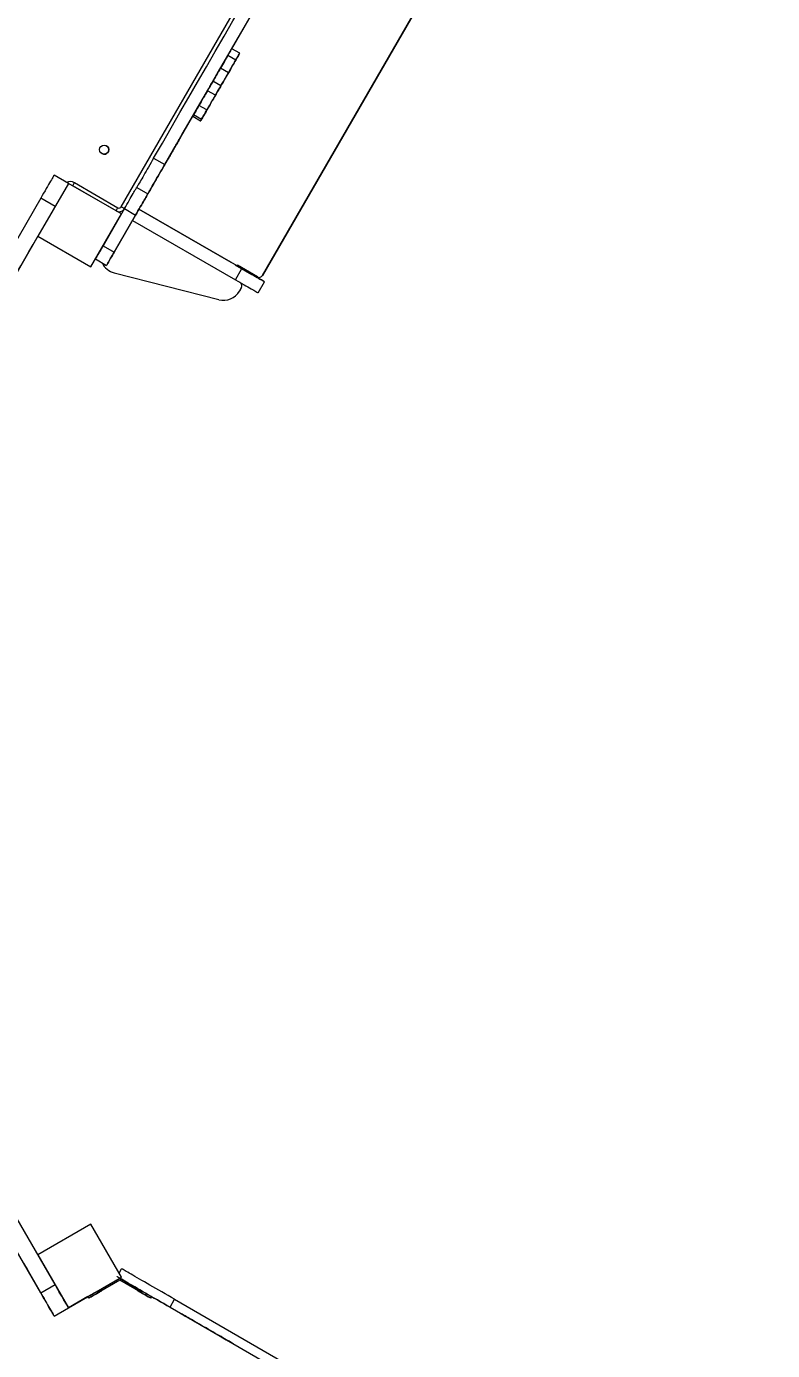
# Model space of a CAD drawing. Header units: millimetres. Extents: x -6431 to 4834, y -6422 to 4807.
# Drawn here: x 174 to 1394, y -323 to 1842 of the extents above; entities that cross this region are included whole.
import ezdxf

# ---------------------------------------------------------------- set-up
doc = ezdxf.new("R2010")
doc.units = ezdxf.units.MM
for name, color, linetype in [('DIKOM_ОБЪЕКТ', 7, 'Continuous'), ('DIKOM_РАЗМЕР_ЗОНА', 7, 'Continuous'), ('DIKOM_РАЗМЕР_ОБЪЕКТА', 7, 'Continuous')]:
    doc.layers.add(name, color=color, linetype=linetype)
doc.styles.add('style1', font='arial.ttf', dxfattribs={"width": 0.8})
doc.dimstyles.new('1-50', dxfattribs={"dimtxt": 300, "dimasz": 200, "dimexe": 100, "dimexo": 0, "dimgap": 100, "dimtad": 0, "dimdec": 0, "dimtxsty": 'style1', "dimcen": 0, "dimclrd": 7, "dimclre": 7, "dimadec": 1, "dimazin": 2, "dimtfac": 1, "dimtdec": 0, "dimtmove": 1, "dimatfit": 3, "dimfxl": 0, "dimlwd": 25, "dimlwe": 18, "dimarcsym": 0})

# ---------------------------------------------------------------- blocks, each defined once
blk = doc.blocks.new('*D13')
at = {"layer": 'Defpoints', "color": 0, "transparency": 16777216}
for p in [(-3965.6, 378.4), (3334.4, -1220.4), (3334.4, -3843.4)]:
    blk.add_point(p, dxfattribs=at)
at = {"layer": 'DIKOM_РАЗМЕР_ОБЪЕКТА', "color": 7, "lineweight": 18, "transparency": 16777216}
for p, q in [((-3965.6, 378.4), (-3965.6, -3943.4)), ((3334.4, -1220.4), (3334.4, -3943.4))]:
    blk.add_line(p, q, dxfattribs=at)
at = {"layer": 'DIKOM_РАЗМЕР_ОБЪЕКТА', "color": 7, "lineweight": 25, "transparency": 16777216}
for p, q in [((-3765.6, -3843.4), (-182.1, -3843.4)), ((3134.4, -3843.4), (731.8, -3843.4))]:
    blk.add_line(p, q, dxfattribs=at)
at = {"layer": 'DIKOM_РАЗМЕР_ОБЪЕКТА', "color": 7, "transparency": 16777216}
for points in [[(-3765.6, -3810), (-3765.6, -3876.7), (-3965.6, -3843.4)], [(3134.4, -3810), (3134.4, -3876.7), (3334.4, -3843.4)]]:
    blk.add_solid(points, dxfattribs=at)
at = {"layer": 'DIKOM_РАЗМЕР_ОБЪЕКТА', "color": 0, "transparency": 16777216, "insert": (274.9, -3843.4), "char_height": 300, "attachment_point": 5, "style": 'style1'}
blk.add_mtext('7300', dxfattribs=at)
blk = doc.blocks.new('*D16')
at = {"layer": 'Defpoints', "color": 0, "transparency": 16777216}
for p in [(-5966.6, 409.6), (4834.4, -963.9), (4834.4, -6224.9)]:
    blk.add_point(p, dxfattribs=at)
at = {"layer": 'DIKOM_РАЗМЕР_ЗОНА', "color": 7, "lineweight": 18, "transparency": 16777216}
for p, q in [((-5966.6, 409.6), (-5966.6, -6324.9)), ((4834.4, -963.9), (4834.4, -6324.9))]:
    blk.add_line(p, q, dxfattribs=at)
at = {"layer": 'DIKOM_РАЗМЕР_ЗОНА', "color": 7, "lineweight": 25, "transparency": 16777216}
for p, q in [((-5766.6, -6224.9), (924.4, -6224.9)), ((4634.4, -6224.9), (2004.2, -6224.9))]:
    blk.add_line(p, q, dxfattribs=at)
at = {"layer": 'DIKOM_РАЗМЕР_ЗОНА', "color": 7, "transparency": 16777216}
for points in [[(-5766.6, -6191.5), (-5766.6, -6258.2), (-5966.6, -6224.9)], [(4634.4, -6191.5), (4634.4, -6258.2), (4834.4, -6224.9)]]:
    blk.add_solid(points, dxfattribs=at)
at = {"layer": 'DIKOM_РАЗМЕР_ЗОНА', "color": 0, "transparency": 16777216, "insert": (1464.3, -6224.9), "char_height": 300, "attachment_point": 5, "style": 'style1'}
blk.add_mtext('10800', dxfattribs=at)

msp = doc.modelspace()

# ---------------------------------------------------------------- linework, layer by layer
at = {"layer": 'DIKOM_ОБЪЕКТ', "color": 7, "linetype": 'Continuous', "lineweight": 15}
for p, q in [((882.1, 1992.7), (560.1, 1435)), ((560.1, 1435), (882.1, 1992.7)), ((329.3, 1547.4), (539.3, 1911.2)), ((509.8, 1806.1), (564.4, 1900.6)), ((522.8, 1798.6), (509.8, 1806.1)), ((516.3, 1787.3), (503.3, 1794.8)), ((486.8, 1766.3), (486.8, 1766.3)), ((504.4, 1766.7), (491.4, 1774.2)), ((483.2, 1729.9), (470.2, 1737.4)), ((471.8, 1740.3), (471.8, 1740.3)), ((492.1, 1745.4), (479.1, 1752.9)), ((469.3, 1705.9), (456.3, 1713.4)), ((397.7, 1611.9), (446.1, 1695.6)), ((446, 1695.6), (459, 1688.1)), ((460.4, 1690.4), (447.4, 1697.9)), ((417.3, 1645.9), (417.6, 1646.5)), ((426.1, 1661.1), (426.2, 1661.2)), ((426.1, 1661.1), (426.1, 1661.1)), ((382.1, 1627), (400.3, 1616.5)), ((406.5, 1627.2), (406.9, 1627.8)), ((406.5, 1627.2), (406.5, 1627.2)), ((406.9, 1627.8), (406.9, 1627.8)), ((411.1, 1635.1), (411.2, 1635.3)), ((411.1, 1635.1), (411.1, 1635.1)), ((411.1, 1635.1), (411.1, 1635.1)), ((411.1, 1635.1), (411.1, 1635.1)), ((413.1, 1638.6), (413.1, 1638.6)), ((398.1, 1612.6), (398.1, 1612.6)), ((398.1, 1612.6), (398.1, 1612.6)), ((242.9, 1585.8), (192.9, 1499.2)), ((242.9, 1585.8), (219.5, 1599.3)), ((242.9, 1585.8), (219.5, 1599.3)), ((219.5, 1599.3), (219.5, 1599.3)), ((329.5, 1535.8), (242.9, 1585.8)), ((242.9, 1585.8), (242.9, 1585.8)), ((242.9, 1585.8), (242.9, 1585.8)), ((320.9, 1540.8), (249.9, 1581.8)), ((252.9, 1587), (323.9, 1546)), ((197.6, 1561.4), (-19, 1186.2)), ((221, 1547.9), (197.6, 1561.4)), ((354.5, 1579.1), (372.7, 1568.6)), ((372.7, 1568.6), (372.7, 1568.6)), ((372.7, 1568.6), (372.7, 1568.6)), ((372.7, 1568.6), (372.7, 1568.6)), ((334.5, 1544.5), (299.5, 1483.8)), ((329.5, 1535.8), (320.9, 1540.8)), ((321, 1540.7), (321, 1540.7)), ((334.5, 1544.5), (352.7, 1534)), ((358.2, 1543.5), (508.1, 1456.9)), ((526.5, 1446.3), (358.2, 1543.5)), ((279.5, 1449.2), (329.5, 1535.8)), ((317.7, 1473.3), (352.7, 1534)), ((352.7, 1534), (317.7, 1473.3)), ((317.7, 1473.3), (352.7, 1533.9)), ((352.7, 1533.9), (317.7, 1473.3)), ((329.5, 1535.8), (329.5, 1535.8)), ((347.7, 1525.3), (516, 1428.1)), ((352.7, 1534), (352.7, 1533.9)), ((192.9, 1499.2), (-1.1, 1163.2)), ((192.9, 1499.2), (279.5, 1449.2)), ((299.5, 1483.8), (317.7, 1473.3)), ((317.7, 1473.3), (317.7, 1473.3)), ((279.6, 1449.1), (287.1, 1462.1)), ((287, 1462.2), (305.2, 1451.7)), ((305.2, 1451.7), (305.2, 1451.7)), ((305.2, 1451.7), (305.2, 1451.7)), ((305.2, 1451.7), (305.2, 1451.7)), ((515.6, 1452.6), (542.8, 1436.9)), ((518.9, 1451.9), (519, 1451.8)), ((551.9, 1432.8), (519, 1451.8)), ((279.5, 1449.2), (279.6, 1449.1)), ((310.9, 1442.1), (310.9, 1442.1)), ((317.9, 1439.3), (488.9, 1395.6)), ((317.9, 1439.3), (488.9, 1395.6)), ((317.9, 1439.3), (317.9, 1439.3)), ((516, 1428.1), (526.5, 1446.3)), ((552, 1432.7), (552, 1432.7)), ((560.1, 1435), (560.1, 1435)), ((525.8, 1415.6), (522.3, 1409.6)), ((522.3, 1409.6), (525.8, 1415.6)), ((522.3, 1409.6), (522.3, 1409.6)), ((525.8, 1415.6), (525.8, 1415.6)), ((553, 1406.8), (563.5, 1424.9)), ((488.9, 1395.6), (488.9, 1395.6)), ((221, -215.5), (-11.1, 186.5)), ((197.6, -229), (-30.5, 166.1)), ((279.5, -116.8), (192.9, -166.8)), ((329.5, -203.4), (279.5, -116.8)), ((192.9, -166.8), (192.9, -166.8)), ((192.9, -166.8), (242.9, -253.4)), ((169.5, -180.4), (175.3, -190.4)), ((175.3, -190.4), (194.5, -223.7)), ((325.7, -196.8), (329.9, -189.5)), ((197.6, -229), (221, -215.5)), ((242.9, -253.4), (329.5, -203.4)), ((290.3, -226), (326.7, -205)), ((326.7, -208.5), (291.8, -228.7)), ((326.7, -208.5), (291.8, -228.7)), ((326.7, -208.5), (291.8, -228.6)), ((326.7, -208.5), (291.8, -228.6)), ((326.7, -205), (363.1, -226)), ((361.6, -228.7), (326.7, -208.5)), ((326.7, -208.5), (326.7, -208.5)), ((361.6, -228.7), (326.7, -208.5)), ((361.6, -228.6), (326.7, -208.5)), ((326.7, -208.5), (326.7, -208.5)), ((361.6, -228.6), (326.7, -208.5)), ((274.8, -235.1), (242.9, -253.5)), ((276.3, -237.6), (274.8, -235)), ((274.8, -235.1), (274.8, -235.1)), ((276.3, -237.7), (274.8, -235.1)), ((290.3, -226), (291.8, -228.6)), ((291.8, -228.6), (291.8, -228.7)), ((361.6, -228.6), (363.1, -226)), ((361.6, -228.7), (361.6, -228.6)), ((378.7, -235), (377.2, -237.6)), ((378.7, -235.1), (377.2, -237.7)), ((378.7, -235.1), (378.7, -235.1)), ((219.5, -266.9), (242.9, -253.4)), ((219.5, -267), (242.9, -253.5)), ((242.9, -253.4), (242.9, -253.5)), ((242.9, -253.5), (242.9, -253.4)), ((242.9, -253.5), (242.9, -253.5)), ((409, -252.5), (416.5, -239.5)), ((409, -252.5), (703.4, -422.5)), ((416.5, -239.5), (710.9, -409.5)), ((219.5, -267), (219.5, -266.9)), ((426.3, -262.5), (426.3, -262.6)), ((426.3, -262.6), (426.3, -262.5)), ((512.9, -312.5), (512.9, -312.6))]:
    msp.add_line(p, q, dxfattribs=at)
at = {"layer": 'DIKOM_ОБЪЕКТ', "color": 7, "linetype": 'Continuous', "lineweight": 15, "flags": 128}
for points in [[(382.1, 1627), (396.5, 1651.8), (410.8, 1676.7), (425.2, 1701.6), (439.6, 1726.6), (454, 1751.5), (468.4, 1776.5), (482.9, 1801.4), (497.3, 1826.4), (511.7, 1851.4), (526.1, 1876.4), (540.5, 1901.4), (544.8, 1908.7)], [(400.3, 1616.5), (414.7, 1641.3), (429, 1666.2), (443.4, 1691.1), (457.8, 1716.1), (472.2, 1741), (486.6, 1766), (501, 1790.9), (515.5, 1815.9), (529.9, 1840.9), (544.3, 1865.9), (558.7, 1890.9), (564.4, 1900.6)], [(501.2, 1761.2), (503.8, 1765.6), (506.2, 1769.7), (508.4, 1773.7), (510.6, 1777.4), (512.6, 1780.9), (514.4, 1784.1), (516.1, 1787), (517.6, 1789.6), (518.9, 1791.9), (520.1, 1793.9), (521.1, 1795.6), (521.8, 1796.9), (522.4, 1797.9)], [(509.8, 1806.1), (509.8, 1806), (509.5, 1805.6), (509.1, 1804.9), (508.5, 1803.9), (507.8, 1802.6), (506.9, 1801), (505.8, 1799.2), (504.6, 1797.1), (503.3, 1794.8)], [(522.4, 1797.9), (522.7, 1798.4), (522.8, 1798.6), (522.7, 1798.5), (522.5, 1798.1), (522.1, 1797.4), (521.5, 1796.4), (520.8, 1795.1), (519.9, 1793.5), (518.8, 1791.7), (517.6, 1789.6), (516.3, 1787.3)], [(503.3, 1794.8), (502.1, 1792.7), (500.7, 1790.4), (499.3, 1787.9), (497.8, 1785.3), (496.2, 1782.6), (494.6, 1779.8), (493, 1777), (491.4, 1774.2)], [(516.3, 1787.3), (515.1, 1785.2), (513.7, 1782.9), (512.3, 1780.4), (510.8, 1777.8), (509.2, 1775.1), (507.6, 1772.3), (506, 1769.5), (504.4, 1766.7)], [(471.8, 1740.3), (471.9, 1740.5), (472.2, 1741), (472.7, 1741.8), (473.3, 1742.8), (474, 1744.1), (474.9, 1745.7), (475.9, 1747.4), (477, 1749.3), (478.2, 1751.3), (479.3, 1753.3), (480.5, 1755.4), (481.7, 1757.3), (482.8, 1759.2), (483.8, 1761), (484.6, 1762.5), (485.4, 1763.8), (486, 1764.9), (486.5, 1765.7), (486.8, 1766.2), (486.8, 1766.3)], [(486.8, 1766.3), (486.7, 1766.2), (486.5, 1765.7), (486, 1764.9), (485.4, 1763.8), (484.6, 1762.5), (483.7, 1761), (482.7, 1759.2), (481.7, 1757.3), (480.5, 1755.4), (479.3, 1753.3), (478.2, 1751.3), (477, 1749.3), (475.9, 1747.4), (474.9, 1745.7), (474, 1744.1), (473.3, 1742.8), (472.7, 1741.8), (472.2, 1741), (471.9, 1740.5), (471.8, 1740.3)], [(491.4, 1774.2), (489.6, 1771.1), (487.9, 1768.1), (486.2, 1765.2), (484.6, 1762.4), (483.1, 1759.8), (481.6, 1757.3), (480.3, 1755), (479.1, 1752.9)], [(504.4, 1766.7), (502.6, 1763.6), (500.9, 1760.6), (499.2, 1757.7), (497.6, 1754.9), (496.1, 1752.3), (494.6, 1749.8), (493.3, 1747.5), (492.1, 1745.4)], [(496.2, 1752.5), (496.9, 1753.7), (497.5, 1754.8), (498.2, 1755.9), (498.8, 1757), (499.5, 1758.1), (500.1, 1759.2), (500.7, 1760.2), (501.2, 1761.2)], [(470.2, 1737.4), (468.5, 1734.6), (466.8, 1731.6), (465.1, 1728.6), (463.3, 1725.5), (461.5, 1722.5), (459.8, 1719.4), (458, 1716.4), (456.3, 1713.4)], [(463.3, 1695.5), (465.1, 1698.6), (467, 1702), (469.1, 1705.6), (471.4, 1709.5), (473.8, 1713.7), (476.3, 1718), (478.9, 1722.5), (481.6, 1727.2), (484.4, 1732.1), (487.3, 1737), (490.2, 1742.1), (493.2, 1747.3), (496.2, 1752.5)], [(479.1, 1752.9), (478.3, 1751.4), (477.3, 1749.7), (476.2, 1747.8), (475, 1745.8), (473.8, 1743.7), (472.5, 1741.5), (471.3, 1739.4), (470.2, 1737.4)], [(492.1, 1745.4), (491.2, 1743.9), (490.2, 1742.2), (489.1, 1740.3), (488, 1738.3), (486.8, 1736.2), (485.5, 1734), (484.3, 1731.9), (483.2, 1729.9)], [(494.3, 1749.2), (494.1, 1748.8), (493.7, 1748.2), (493.2, 1747.3), (492.6, 1746.4), (492.1, 1745.3), (491.5, 1744.3), (491, 1743.5), (490.6, 1742.8), (490.4, 1742.5), (490.3, 1742.4), (490.5, 1742.6), (490.8, 1743.1), (491.2, 1743.9), (491.7, 1744.8), (492.3, 1745.8), (492.9, 1746.8), (493.5, 1747.8), (493.9, 1748.5), (494.2, 1749), (494.3, 1749.3), (494.3, 1749.2)], [(456.3, 1713.4), (454.8, 1710.8), (453.4, 1708.4), (452.1, 1706.1), (450.9, 1704), (449.8, 1702.1), (448.8, 1700.5), (448, 1699.1), (447.4, 1697.9)], [(483.2, 1729.9), (481.5, 1727.1), (479.8, 1724.1), (478.1, 1721.1), (476.3, 1718), (474.5, 1715), (472.8, 1711.9), (471, 1708.9), (469.3, 1705.9)], [(447.4, 1697.9), (446.8, 1696.9), (446.4, 1696.2), (446.1, 1695.8), (446, 1695.6)], [(460.4, 1690.4), (459.8, 1689.4), (459.4, 1688.7), (459.1, 1688.3), (459, 1688.1), (459.1, 1688.3), (459.4, 1688.8), (459.8, 1689.5), (460.5, 1690.6), (461.2, 1691.9), (462.2, 1693.6), (463.3, 1695.5)], [(469.3, 1705.9), (467.8, 1703.3), (466.4, 1700.9), (465.1, 1698.6), (463.9, 1696.5), (462.8, 1694.6), (461.8, 1693), (461, 1691.6), (460.4, 1690.4)], [(411.1, 1635.1), (411.2, 1635.3), (411.5, 1635.7), (411.9, 1636.5), (412.5, 1637.6), (413.3, 1638.9), (414.2, 1640.5), (415.2, 1642.2), (416.3, 1644.1), (417.4, 1646.1), (418.6, 1648.1), (419.8, 1650.1), (420.9, 1652.1), (422, 1654), (423, 1655.7), (423.9, 1657.3), (424.7, 1658.6), (425.3, 1659.7), (425.7, 1660.4), (426, 1660.9), (426.1, 1661.1)], [(426.1, 1661.1), (426, 1661), (425.8, 1660.5), (425.4, 1659.8), (424.8, 1658.8), (424, 1657.4), (423.1, 1655.9), (422.1, 1654.2), (421, 1652.3), (419.9, 1650.3), (418.7, 1648.3), (417.5, 1646.2), (416.4, 1644.2), (415.3, 1642.3), (414.2, 1640.5), (413.3, 1639), (412.6, 1637.6), (411.9, 1636.5), (411.5, 1635.7), (411.2, 1635.3), (411.1, 1635.1)], [(411.2, 1635.3), (411.3, 1635.4), (411.6, 1635.9), (412, 1636.7), (412.6, 1637.7), (413.4, 1639.1), (414.3, 1640.6), (415.3, 1642.4), (416.4, 1644.2), (417.5, 1646.2), (418.7, 1648.3), (419.9, 1650.3), (421, 1652.3), (422.1, 1654.2), (423.1, 1655.9), (424, 1657.4), (424.8, 1658.8), (425.4, 1659.8), (425.8, 1660.6), (426.1, 1661.1), (426.2, 1661.2)], [(426.1, 1661.1), (426, 1660.9), (425.7, 1660.5), (425.3, 1659.7), (424.7, 1658.6), (423.9, 1657.3), (422.9, 1655.7), (421.8, 1653.7), (420.6, 1651.6), (419.2, 1649.1), (417.6, 1646.5)], [(382.1, 1627), (380, 1623.3), (377.9, 1619.7), (375.9, 1616.1), (373.8, 1612.5), (371.8, 1609.1), (369.8, 1605.7), (367.9, 1602.4), (366.1, 1599.2), (364.4, 1596.2), (362.8, 1593.4), (361.3, 1590.9), (359.9, 1588.5), (358.7, 1586.3), (357.6, 1584.5), (356.7, 1582.9), (355.9, 1581.5), (355.3, 1580.5), (354.8, 1579.7), (354.6, 1579.3), (354.5, 1579.1)], [(413.1, 1638.6), (413, 1638.4), (412.7, 1637.9), (412.3, 1637.2), (411.6, 1636.1), (410.9, 1634.8), (410, 1633.2), (409, 1631.5), (407.9, 1629.6), (406.8, 1627.6), (405.6, 1625.6), (404.4, 1623.6), (403.3, 1621.6), (402.2, 1619.7), (401.2, 1618), (400.3, 1616.4), (399.5, 1615.1), (398.9, 1614), (398.4, 1613.2), (398.2, 1612.8), (398.1, 1612.6)], [(398.1, 1612.6), (398.2, 1612.7), (398.4, 1613.2), (398.9, 1614), (399.5, 1615), (400.3, 1616.4), (401.2, 1618), (402.3, 1619.9), (403.6, 1622.1), (405, 1624.5), (406.5, 1627.2)], [(411.1, 1635.1), (411, 1635), (410.8, 1634.6), (410.5, 1634), (410, 1633.2), (409.4, 1632.2), (408.7, 1630.9), (407.8, 1629.4), (406.9, 1627.8)], [(413.1, 1638.6), (413.2, 1638.7), (413.4, 1639.1), (413.7, 1639.6), (414.2, 1640.5), (414.8, 1641.5), (415.5, 1642.8), (416.3, 1644.2), (417.3, 1645.9)], [(400.3, 1616.5), (398.2, 1612.8), (396.1, 1609.2), (394, 1605.6), (392, 1602), (390, 1598.6), (388, 1595.2), (386.1, 1591.9), (384.3, 1588.7), (382.6, 1585.7), (381, 1582.9), (379.5, 1580.4), (378.1, 1578), (376.9, 1575.8), (375.8, 1574), (374.8, 1572.4), (374.1, 1571), (373.5, 1570), (373, 1569.2), (372.8, 1568.8), (372.7, 1568.6)], [(372.7, 1568.6), (372.8, 1568.7), (373.1, 1569.2), (373.6, 1570.1), (374.2, 1571.2), (375.1, 1572.6), (376.1, 1574.4), (377.2, 1576.4), (378.6, 1578.7), (380, 1581.3), (381.6, 1584), (383.4, 1587), (385.2, 1590.2), (387.1, 1593.6), (389.2, 1597.1), (391.2, 1600.7), (393.4, 1604.4), (395.5, 1608.1), (397.7, 1611.9)], [(219.5, 1599.3), (219.4, 1599.1), (219.1, 1598.7), (218.7, 1597.9), (218, 1596.7), (217.2, 1595.3), (216.2, 1593.6), (215, 1591.6), (213.7, 1589.2), (212.2, 1586.6), (210.5, 1583.8), (208.7, 1580.6), (206.7, 1577.2), (204.7, 1573.6), (202.4, 1569.7), (200.1, 1565.7), (197.6, 1561.4)], [(249.9, 1581.8), (249.9, 1581.9), (250.1, 1582.2), (250.4, 1582.7), (250.7, 1583.3), (251.2, 1584.1), (251.7, 1585), (252.3, 1586), (252.9, 1587)], [(334.5, 1544.5), (336.5, 1547.9), (338.4, 1551.2), (340.3, 1554.5), (342.1, 1557.7), (343.9, 1560.8), (345.6, 1563.7), (347.2, 1566.4), (348.6, 1569), (350, 1571.2), (351.1, 1573.3), (352.1, 1575), (353, 1576.5), (353.6, 1577.6), (354.1, 1578.4), (354.4, 1578.9), (354.5, 1579.1)], [(372.7, 1568.6), (372.6, 1568.4), (372.3, 1567.9), (371.8, 1567.1), (371.2, 1565.9), (370.3, 1564.5), (369.3, 1562.7), (368.2, 1560.7), (366.8, 1558.4), (365.4, 1555.9), (363.8, 1553.2), (362.1, 1550.3), (360.4, 1547.2), (358.5, 1544), (356.6, 1540.7), (354.7, 1537.3), (352.7, 1533.9)], [(352.7, 1533.9), (354.7, 1537.3), (356.6, 1540.7), (358.5, 1544), (360.4, 1547.2), (362.1, 1550.3), (363.8, 1553.2), (365.4, 1555.9), (366.8, 1558.4), (368.2, 1560.7), (369.3, 1562.8), (370.3, 1564.5), (371.2, 1566), (371.8, 1567.1), (372.3, 1567.9), (372.6, 1568.4), (372.7, 1568.6)], [(372.7, 1568.6), (372.6, 1568.4), (372.3, 1567.9), (371.8, 1567.1), (371.2, 1566), (370.3, 1564.5), (369.3, 1562.8), (368.1, 1560.7), (366.8, 1558.4), (365.4, 1555.9), (363.8, 1553.2), (362.1, 1550.3), (360.3, 1547.2), (358.5, 1544), (356.6, 1540.7), (354.6, 1537.3), (352.7, 1534)], [(352.7, 1534), (354.6, 1537.4), (356.6, 1540.7), (358.5, 1544), (360.3, 1547.2), (362.1, 1550.3), (363.8, 1553.2), (365.4, 1555.9), (366.8, 1558.5), (368.1, 1560.7), (369.3, 1562.8), (370.3, 1564.5), (371.2, 1566), (371.8, 1567.1), (372.3, 1567.9), (372.6, 1568.4), (372.7, 1568.6)], [(320.9, 1540.8), (320.9, 1540.9), (321.1, 1541.2), (321.4, 1541.7), (321.7, 1542.3), (322.2, 1543.1), (322.7, 1544), (323.3, 1545), (323.9, 1546)], [(334.5, 1544.4), (334.4, 1544.5), (334.1, 1544.7), (333.7, 1544.9), (333, 1545.3), (332.2, 1545.8), (331.3, 1546.3), (330.3, 1546.9), (329.3, 1547.4)], [(58.2, 1265.8), (63.8, 1275.6), (69.6, 1285.6), (75.4, 1295.7), (81.4, 1306), (87.4, 1316.4), (93.5, 1327), (99.7, 1337.8), (106, 1348.6), (112.3, 1359.6), (118.7, 1370.7), (125.2, 1381.9), (131.7, 1393.1), (138.3, 1404.5), (144.9, 1416), (151.5, 1427.5), (158.2, 1439), (164.9, 1450.7), (171.7, 1462.3), (178.4, 1474), (185.2, 1485.8), (192, 1497.5), (192.9, 1499.2)], [(299.5, 1483.8), (298, 1481.2), (296.5, 1478.7), (295.1, 1476.2), (293.7, 1473.8), (292.4, 1471.5), (291.2, 1469.5), (290.1, 1467.6), (289.2, 1466), (288.4, 1464.7), (287.8, 1463.6), (287.4, 1462.8), (287.1, 1462.3), (287, 1462.2)], [(305.2, 1451.7), (305.3, 1451.8), (305.6, 1452.3), (306, 1453.1), (306.6, 1454.2), (307.4, 1455.5), (308.3, 1457.1), (309.4, 1459), (310.6, 1461), (311.9, 1463.3), (313.3, 1465.6), (314.7, 1468.1), (316.2, 1470.7), (317.7, 1473.3)], [(317.7, 1473.3), (316.2, 1470.7), (314.7, 1468.1), (313.3, 1465.6), (311.9, 1463.3), (310.6, 1461), (309.4, 1459), (308.3, 1457.1), (307.4, 1455.5), (306.6, 1454.2), (306, 1453.1), (305.6, 1452.3), (305.3, 1451.8), (305.2, 1451.7)], [(305.2, 1451.7), (305.3, 1451.8), (305.5, 1452.3), (306, 1453.1), (306.6, 1454.2), (307.4, 1455.5), (308.3, 1457.1), (309.4, 1459), (310.6, 1461), (311.9, 1463.3), (313.3, 1465.7), (314.7, 1468.2), (316.2, 1470.7), (317.7, 1473.3)], [(317.7, 1473.3), (316.2, 1470.7), (314.7, 1468.2), (313.2, 1465.7), (311.9, 1463.3), (310.6, 1461), (309.4, 1459), (308.3, 1457.1), (307.4, 1455.5), (306.6, 1454.2), (306, 1453.1), (305.5, 1452.3), (305.3, 1451.8), (305.2, 1451.7)], [(324.4, 1485), (324.3, 1484.9), (324.1, 1484.4), (323.6, 1483.7), (323.1, 1482.7), (322.5, 1481.7), (322, 1480.8), (321.5, 1479.9), (321.1, 1479.3), (321, 1479), (321, 1479), (321.1, 1479.3), (321.5, 1479.9), (322, 1480.8), (322.5, 1481.7), (323.1, 1482.7), (323.6, 1483.7), (324.1, 1484.4), (324.3, 1484.9), (324.4, 1485)], [(324.5, 1485), (324.4, 1484.8), (324.1, 1484.4), (323.7, 1483.6), (323.1, 1482.7), (322.6, 1481.7), (322, 1480.8), (321.5, 1479.9), (321.2, 1479.3), (321, 1479), (321, 1479), (321.2, 1479.3), (321.5, 1479.9), (322, 1480.8), (322.6, 1481.7), (323.1, 1482.7), (323.7, 1483.6), (324.1, 1484.4), (324.4, 1484.8), (324.5, 1485)], [(542.8, 1436.9), (545.9, 1435.1), (548.7, 1433.5), (551.4, 1432), (553.8, 1430.6), (556, 1429.3), (557.9, 1428.2), (559.6, 1427.2), (560.9, 1426.4), (562, 1425.8), (562.8, 1425.3), (563.3, 1425), (563.5, 1424.9), (563.4, 1425), (563, 1425.3), (562.2, 1425.7), (561.2, 1426.3), (559.9, 1427), (558.3, 1428), (556.4, 1429), (554.3, 1430.3), (551.9, 1431.6), (549.3, 1433.1), (546.5, 1434.8), (543.5, 1436.5), (540.4, 1438.3), (537.1, 1440.2), (533.6, 1442.2), (530.1, 1444.2), (526.5, 1446.3)], [(516, 1428.1), (519.6, 1426), (523.1, 1424), (526.6, 1422), (529.9, 1420.1), (533, 1418.3), (536, 1416.6), (538.8, 1415), (541.4, 1413.5), (543.8, 1412.1), (545.9, 1410.9), (547.8, 1409.8), (549.4, 1408.8), (550.7, 1408.1), (551.7, 1407.5), (552.5, 1407.1), (552.9, 1406.8), (553, 1406.8)], [(416.5, -239.5), (411.3, -236.5), (406.1, -233.5), (400.9, -230.5), (395.8, -227.6), (390.7, -224.7), (385.8, -221.8), (380.9, -219), (376.2, -216.3), (371.7, -213.7), (367.3, -211.1), (363.1, -208.7), (359.1, -206.4), (355.3, -204.2), (351.7, -202.1), (348.3, -200.2), (345.2, -198.4), (342.4, -196.7), (339.8, -195.3), (337.5, -193.9), (335.5, -192.8), (333.8, -191.8), (332.4, -191), (331.3, -190.4), (330.5, -189.9), (330, -189.6), (329.9, -189.5)], [(242.9, -253.4), (242.8, -253.3), (242.5, -252.8), (242.1, -252), (241.4, -250.9), (240.6, -249.4), (239.6, -247.7), (238.4, -245.7), (237.1, -243.4), (235.6, -240.8), (233.9, -237.9), (232.1, -234.7), (230.1, -231.3), (228, -227.7), (225.8, -223.8), (223.5, -219.8), (221, -215.5)], [(409, -252.5), (403.8, -249.5), (398.6, -246.5), (393.4, -243.5), (388.3, -240.6), (383.2, -237.7), (378.3, -234.8), (373.4, -232), (368.7, -229.3), (364.2, -226.7), (359.8, -224.1), (355.6, -221.7), (351.6, -219.4), (347.8, -217.2), (344.2, -215.1), (340.8, -213.2), (337.7, -211.4), (334.9, -209.7), (332.3, -208.3), (330, -206.9), (328, -205.8), (326.3, -204.8), (324.9, -204), (323.8, -203.4), (323, -202.9), (322.5, -202.6), (322.4, -202.5)], [(196.5, -227.1), (196.4, -226.9), (196.2, -226.5), (195.8, -225.8), (195.2, -224.9), (194.7, -223.9), (194.1, -222.9), (193.5, -221.9), (193, -221.1), (192.7, -220.5), (192.5, -220.2), (192.5, -220.2), (192.7, -220.5), (193, -221.1), (193.5, -221.9), (194.1, -222.9), (194.7, -223.9), (195.2, -224.9), (195.8, -225.8), (196.2, -226.5), (196.4, -226.9), (196.5, -227.1)], [(196.5, -227.1), (196.4, -227), (196.2, -226.5), (195.8, -225.8), (195.2, -224.9), (194.7, -223.9), (194.1, -222.9), (193.5, -221.9), (193, -221.1), (192.7, -220.5), (192.5, -220.2), (192.5, -220.2), (192.7, -220.5), (193, -221.1), (193.5, -221.9), (194.1, -222.9), (194.7, -223.9), (195.2, -224.9), (195.8, -225.8), (196.2, -226.5), (196.4, -227), (196.5, -227.1)], [(194.5, -223.7), (196.7, -227.4), (198.9, -231.2), (201, -234.9), (203.1, -238.5), (205.1, -242), (207, -245.3), (208.8, -248.5), (210.6, -251.5), (212.2, -254.3), (213.7, -256.8), (215, -259.1), (216.2, -261.2), (217.2, -262.9), (218, -264.4), (218.7, -265.5), (219.1, -266.3), (219.4, -266.8), (219.5, -267)], [(219.5, -266.9), (219.4, -266.8), (219.1, -266.3), (218.7, -265.5), (218, -264.4), (217.2, -262.9), (216.2, -261.2), (215, -259.2), (213.7, -256.9), (212.2, -254.3), (210.5, -251.4), (208.7, -248.2), (206.8, -244.8), (204.7, -241.2), (202.4, -237.3), (200.1, -233.3), (197.6, -229)], [(274.8, -235), (274.9, -234.9), (275.4, -234.7), (276.2, -234.2), (277.2, -233.6), (278.6, -232.8), (280.1, -231.9), (281.9, -230.9), (283.9, -229.8), (286, -228.6), (288.1, -227.3), (290.3, -226)], [(276.3, -237.6), (276.4, -237.5), (276.9, -237.3), (277.7, -236.8), (278.7, -236.2), (280.1, -235.4), (281.6, -234.5), (283.4, -233.5), (285.4, -232.4), (287.5, -231.2), (289.6, -229.9), (291.8, -228.6)], [(291.8, -228.6), (289.6, -229.9), (287.5, -231.2), (285.4, -232.4), (283.4, -233.5), (281.6, -234.5), (280.1, -235.4), (278.7, -236.2), (277.7, -236.8), (276.9, -237.3), (276.4, -237.5), (276.3, -237.6)], [(276.3, -237.7), (276.4, -237.6), (276.9, -237.3), (277.7, -236.8), (278.7, -236.2), (280.1, -235.5), (281.6, -234.6), (283.4, -233.5), (285.4, -232.4), (287.5, -231.2), (289.6, -229.9), (291.8, -228.7)], [(291.8, -228.7), (289.6, -229.9), (287.5, -231.2), (285.4, -232.4), (283.4, -233.5), (281.6, -234.6), (280.1, -235.5), (278.7, -236.2), (277.7, -236.8), (276.9, -237.3), (276.4, -237.6), (276.3, -237.7)], [(293.6, -227.7), (294.7, -227), (295.7, -226.4), (296.5, -226), (297.1, -225.6), (297.4, -225.4), (297.4, -225.4), (297.1, -225.6), (296.5, -226), (295.7, -226.4), (294.7, -227), (293.6, -227.7), (292.5, -228.3), (291.5, -228.9), (290.6, -229.4), (290, -229.7), (289.7, -229.9), (289.7, -229.9), (290, -229.7), (290.6, -229.4), (291.5, -228.9), (292.5, -228.3), (293.6, -227.7)], [(293.6, -227.6), (294.7, -227), (295.7, -226.4), (296.5, -225.9), (297.1, -225.6), (297.4, -225.4), (297.4, -225.4), (297.1, -225.6), (296.5, -225.9), (295.7, -226.4), (294.7, -227), (293.6, -227.6), (292.5, -228.3), (291.5, -228.9), (290.6, -229.3), (290, -229.7), (289.7, -229.9), (289.7, -229.9), (290, -229.7), (290.6, -229.3), (291.5, -228.9), (292.5, -228.3), (293.6, -227.6)], [(363.8, -229.9), (363.6, -229.8), (363.1, -229.6), (362.4, -229.1), (361.5, -228.6), (360.4, -228), (359.3, -227.3), (358.2, -226.7), (357.3, -226.2), (356.6, -225.8), (356.1, -225.5), (356, -225.4), (356.1, -225.5), (356.6, -225.8), (357.3, -226.2), (358.2, -226.7), (359.3, -227.3), (360.4, -228), (361.5, -228.6), (362.4, -229.1), (363.1, -229.6), (363.6, -229.8), (363.8, -229.9)], [(363.8, -229.9), (363.6, -229.8), (363.1, -229.5), (362.4, -229.1), (361.5, -228.6), (360.4, -228), (359.3, -227.3), (358.2, -226.7), (357.3, -226.2), (356.6, -225.7), (356.1, -225.5), (356, -225.4), (356.1, -225.5), (356.6, -225.7), (357.3, -226.2), (358.2, -226.7), (359.3, -227.3), (360.4, -228), (361.5, -228.6), (362.4, -229.1), (363.1, -229.5), (363.6, -229.8), (363.8, -229.9)], [(377.2, -237.6), (377, -237.5), (376.5, -237.3), (375.8, -236.8), (374.7, -236.2), (373.4, -235.4), (371.8, -234.5), (370, -233.5), (368.1, -232.4), (366, -231.2), (363.8, -229.9), (361.6, -228.6)], [(361.6, -228.6), (363.8, -229.9), (366, -231.2), (368.1, -232.4), (370, -233.5), (371.8, -234.5), (373.4, -235.4), (374.7, -236.2), (375.8, -236.8), (376.5, -237.3), (377, -237.5), (377.2, -237.6)], [(363.1, -226), (365.3, -227.3), (367.5, -228.6), (369.6, -229.8), (371.5, -230.9), (373.3, -231.9), (374.9, -232.8), (376.2, -233.6), (377.3, -234.2), (378, -234.7), (378.5, -234.9), (378.7, -235)], [(378.7, -235.1), (383.2, -237.7), (388.3, -240.6), (393.4, -243.6), (398.6, -246.5), (403.8, -249.6), (409, -252.6)], [(512.9, -312.5), (512.8, -312.4), (512.3, -312.2), (511.5, -311.7), (510.4, -311.1), (509.1, -310.3), (507.4, -309.4), (505.5, -308.2), (503.3, -307), (500.9, -305.6), (498.2, -304.1), (495.4, -302.4), (492.3, -300.6), (489.1, -298.8), (485.8, -296.9), (482.3, -294.9), (478.7, -292.8), (475.1, -290.7), (471.4, -288.6), (467.8, -286.5), (464.1, -284.4), (460.5, -282.3), (456.9, -280.2), (453.5, -278.2), (450.1, -276.3), (446.9, -274.4), (443.9, -272.7), (441, -271), (438.3, -269.5), (435.9, -268.1), (433.7, -266.8), (431.8, -265.7), (430.2, -264.8), (428.8, -264), (427.7, -263.3), (426.9, -262.9), (426.5, -262.6), (426.3, -262.5)], [(426.3, -262.6), (426.5, -262.7), (426.9, -262.9), (427.7, -263.4), (428.8, -264), (430.2, -264.8), (431.8, -265.7), (433.7, -266.9), (435.9, -268.1), (438.4, -269.5), (441, -271), (443.9, -272.7), (446.9, -274.5), (450.1, -276.3), (453.5, -278.2), (456.9, -280.2), (460.5, -282.3), (464.1, -284.4), (467.8, -286.5), (471.5, -288.6), (475.1, -290.7), (478.7, -292.8), (482.3, -294.9), (485.8, -296.9), (489.1, -298.8), (492.3, -300.7), (495.4, -302.4), (498.2, -304.1), (500.9, -305.6), (503.3, -307), (505.5, -308.3), (507.4, -309.4), (509.1, -310.3), (510.4, -311.1), (511.5, -311.8), (512.3, -312.2), (512.8, -312.5), (512.9, -312.6)]]:
    msp.add_lwpolyline(points, dxfattribs=at)
at = {"layer": 'DIKOM_ОБЪЕКТ', "color": 7, "linetype": 'Continuous', "lineweight": 15}
msp.add_circle((301.3, 1641), 7.5, dxfattribs=at)
for centre, radius, start, end in [((301.3, 1641), 7.5, 330, 61.1812), ((301.3, 1641), 7.5, 241.1812, 330), ((245.9, 1574.8), 14, 60, 115.1505), ((325.9, 1549.4), 10, 240, 324.8466), ((325.9, 1549.4), 10, 241.1812, 324.8191), ((325.9, 1549.4), 4, 240, 330), ((325.3, 1468.4), 30, 204.9355, 255.6422), ((325.3, 1468.4), 30, 241.1812, 255.6422), ((554.9, 1438), 6, 240, 330), ((554.9, 1438), 6, 241.1812, 330), ((496.4, 1424.6), 30, 255.6422, 330), ((496.4, 1424.6), 30, 255.6422, 330), ((520.6, 1418.6), 6, 330, 60), ((520.6, 1418.6), 6, 330, 60)]:
    msp.add_arc(centre, radius, start, end, dxfattribs=at)

# ---------------------------------------------------------------- dimensions: what is measured, and where the dimension line sits
at = {"layer": 'DIKOM_РАЗМЕР_ЗОНА'}
dim = msp.add_linear_dim(base=(4834.4, -6224.9), p1=(-5966.6, 409.6), p2=(4834.4, -963.9), text='10800', dimstyle='1-50', override={"dimscale": 1, "dimtix": 0, "dimtofl": 1, "dimtmove": 1, "dimatfit": 3}, dxfattribs=at)
dim.commit()
dim.dimension.update_dxf_attribs({"geometry": '*D16', "text_midpoint": (1464.3, -6224.9), "dimtype": 160})
at = {"layer": 'DIKOM_РАЗМЕР_ОБЪЕКТА'}
dim = msp.add_linear_dim(base=(3334.4, -3843.4), p1=(-3965.6, 378.4), p2=(3334.4, -1220.4), dimstyle='1-50', override={"dimscale": 1, "dimtix": 0, "dimtofl": 1, "dimtmove": 1, "dimatfit": 3}, dxfattribs=at)
dim.commit()
dim.dimension.update_dxf_attribs({"geometry": '*D13', "text_midpoint": (274.9, -3843.4), "dimtype": 160})

doc.saveas('drawing.dxf')
